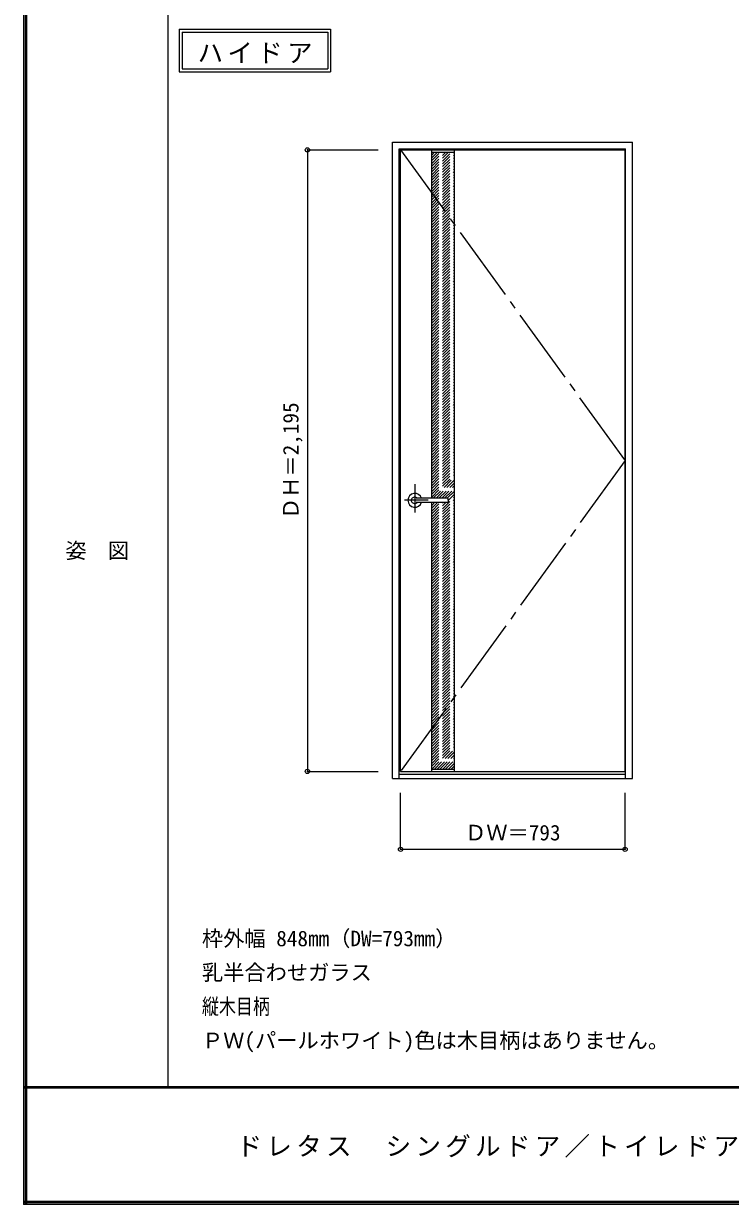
# Model space of a CAD drawing. Units: millimetres, scale not verified. Extents: x -6000 to 5700, y -4307 to 4175.
# Drawn here: x -6000 to -3503, y -4205 to -36 of the extents above; entities that cross this region are included whole.
import ezdxf
from ezdxf.enums import TextEntityAlignment as Align

# ---------------------------------------------------------------- set-up
doc = ezdxf.new("R2010")
doc.units = ezdxf.units.MM
doc.header["$LTSCALE"] = 30
doc.header["$PDMODE"] = 32
doc.header["$PDSIZE"] = 15
for name, pattern in [('CHAIN1', [8, 5, -1, 1, -1]), ('CHAIN2', [12, 9, -1, 1, -1]), ('DASHED1', [1.8, 1.2, -0.6])]:
    doc.linetypes.add(name, pattern=pattern)
for name, color, linetype in [('0-2_扉', 3, 'Continuous'), ('0-3_仕上げ', 3, 'Continuous'), ('0-4_枠', 3, 'Continuous'), ('0-7', 7, 'CHAIN2'), ('0-A_文字', 7, 'Continuous'), ('0-B_寸法', 7, 'Continuous'), ('0-C_ハッチ', 4, 'DASHED1'), ('F-1_枠', 6, 'Continuous'), ('F-A_文字', 7, 'Continuous')]:
    doc.layers.add(name, color=color, linetype=linetype)
doc.layers.add('0-5_レバー', color=7, linetype='Continuous', lineweight=18)
doc.styles.add('ＭＳ ゴシック', font='')
doc.styles.get('ＭＳ ゴシック').set_extended_font_data('MS Gothic')

msp = doc.modelspace()

# ---------------------------------------------------------------- linework, layer by layer
at = {"layer": '0-2_扉'}
for p, q in [((-4668.4, -481.25), (-3875.4, -481.25)), ((-4668.4, -2676.25), (-4668.4, -481.25)), ((-3875.4, -2676.25), (-3875.4, -481.25)), ((-4668.4, -2676.25), (-3875.4, -2676.25))]:
    msp.add_line(p, q, dxfattribs=at)
at = {"layer": '0-3_仕上げ'}
for p, q in [((-4558.4, -1711.75), (-4558.4, -481.25)), ((-4478.4, -2676.25), (-4478.4, -481.25)), ((-4558.4, -2676.25), (-4558.4, -1725.75))]:
    msp.add_line(p, q, dxfattribs=at)
at = {"layer": '0-3_仕上げ', "color": 7}
for p, q in [((-4558.4, -489.25), (-4478.4, -489.25)), ((-4558.4, -2668.25), (-4478.4, -2668.25))]:
    msp.add_line(p, q, dxfattribs=at)
at = {"layer": '0-4_枠'}
for p, q in [((-4697.4, -454.25), (-3849.4, -454.25)), ((-4697.4, -2701.25), (-4697.4, -454.25)), ((-3849.4, -2701.25), (-3849.4, -454.25)), ((-4673.4, -478.25), (-3873.4, -478.25)), ((-4673.4, -2701.25), (-4673.4, -478.25)), ((-3873.4, -2701.25), (-3873.4, -478.25)), ((-4697.4, -2701.25), (-3849.4, -2701.25)), ((-4673.4, -2686.25), (-3873.4, -2686.25))]:
    msp.add_line(p, q, dxfattribs=at)
at = {"layer": '0-5_レバー', "color": 4, "linetype": 'CHAIN1'}
for p, q in [((-4617.9, -1662.29), (-4617.9, -1762.14)), ((-4571.1, -1718.75), (-4654.12, -1718.75))]:
    msp.add_line(p, q, dxfattribs=at)
at = {"layer": '0-5_レバー'}
for q in [(-4500.9, -1713.26), (-4500.9, -1724.25)]:
    msp.add_line((-4500.9, -1718.75), q, dxfattribs=at)
for points in [[(-4607.94, -1711.76), (-4608.71, -1710.97), (-4610.68, -1709.6), (-4612.92, -1708.59), (-4615.36, -1707.96), (-4617.9, -1707.75), (-4620.44, -1707.96), (-4622.87, -1708.59), (-4625.12, -1709.6), (-4627.09, -1710.97), (-4628.71, -1712.64), (-4629.91, -1714.54), (-4630.65, -1716.6), (-4630.9, -1718.75), (-4630.65, -1720.9), (-4629.91, -1722.96), (-4628.71, -1724.86), (-4627.09, -1726.53), (-4625.12, -1727.9), (-4622.87, -1728.91), (-4620.44, -1729.54), (-4617.9, -1729.75), (-4615.36, -1729.54), (-4612.92, -1728.91), (-4610.68, -1727.9), (-4608.71, -1726.53), (-4607.94, -1725.74)], [(-4502.4, -1711.75), (-4512.13, -1711.75), (-4522.31, -1711.75), (-4531.91, -1711.75), (-4540.9, -1711.75), (-4549.31, -1711.75), (-4557.12, -1711.75), (-4563.94, -1711.75), (-4570.24, -1711.75), (-4576, -1711.75), (-4581.25, -1711.75), (-4586.04, -1711.75), (-4590.69, -1711.75), (-4594.9, -1711.75), (-4598.65, -1711.75), (-4600.65, -1711.75), (-4602.5, -1711.75), (-4604.51, -1711.76), (-4606.92, -1711.76), (-4608.41, -1711.76), (-4609.95, -1711.76), (-4611.47, -1711.76), (-4612.57, -1711.76), (-4613.03, -1711.76), (-4613.03, -1711.77)], [(-4612.88, -1725.74), (-4612.75, -1725.74), (-4612.31, -1725.74), (-4611.59, -1725.74), (-4610.57, -1725.74), (-4609.31, -1725.74), (-4607.96, -1725.74), (-4605.1, -1725.74), (-4602.12, -1725.75), (-4599.1, -1725.75), (-4596.06, -1725.75), (-4592.99, -1725.75), (-4589.91, -1725.75), (-4585.91, -1725.75), (-4581.5, -1725.75), (-4576.53, -1725.75), (-4571, -1725.75), (-4564.91, -1725.75), (-4558.26, -1725.75), (-4551.05, -1725.75), (-4542.46, -1725.75), (-4533.2, -1725.75), (-4523.26, -1725.75), (-4512.65, -1725.75), (-4502.4, -1725.75)], [(-4502.4, -1711.75), (-4511.48, -1711.75), (-4511.88, -1711.75)]]:
    msp.add_lwpolyline(points, dxfattribs=at)
for centre, radius, start, end in [((-4617.9, -1718.75), 24.55, 16.59952, 343.36736), ((-4502.4, -1713.25), 1.5, 0.00847, 89.9163), ((-4502.4, -1713.25), 1.5, 360, 90.17419), ((-4502.4, -1724.25), 1.5, 270.16419, 0), ((-4502.4, -1724.25), 1.5, 269.91059, 359.99153)]:
    msp.add_arc(centre, radius, start, end, dxfattribs=at)
at = {"layer": '0-7'}
for p, q in [((-4668.4, -481.25), (-3875.4, -1578.75)), ((-3875.4, -1578.75), (-4668.4, -2676.25))]:
    msp.add_line(p, q, dxfattribs=at)
at = {"layer": '0-A_文字'}
for p, q in [((-5450, -55.5), (-5450, -205.5)), ((-5440, -65.5), (-4925.67, -65.5)), ((-4925.67, -65.5), (-4925.67, -195.5)), ((-5450, -205.5), (-4915.67, -205.5))]:
    msp.add_line(p, q, dxfattribs=at)
for points in [[(-5450, -55.5), (-4915.67, -55.5), (-4915.67, -205.5)], [(-5440, -65.5), (-5440, -195.5), (-4925.67, -195.5)]]:
    msp.add_lwpolyline(points, dxfattribs=at)
at = {"layer": '0-B_寸法', "color": 4}
for p, q in [((-4997.4, -481.25), (-4747.4, -481.25)), ((-4997.4, -481.25), (-4997.4, -2676.25)), ((-4997.4, -2676.25), (-4747.4, -2676.25)), ((-4668.4, -2951.25), (-4668.4, -2751.25)), ((-3875.4, -2951.25), (-3875.4, -2751.25)), ((-4668.4, -2951.25), (-3875.4, -2951.25))]:
    msp.add_line(p, q, dxfattribs=at)
at = {"layer": '0-B_寸法'}
for p in [(-4997.4, -481.25), (-4997.4, -2676.25), (-4668.4, -2951.25), (-3875.4, -2951.25)]:
    msp.add_point(p, dxfattribs=at)
at = {"layer": '0-C_ハッチ'}
for p, q in [((-4558.4, -568.9), (-4478.75, -489.25)), ((-4558.4, -559), (-4488.65, -489.25)), ((-4558.4, -549.1), (-4498.55, -489.25)), ((-4558.4, -539.2), (-4508.45, -489.25)), ((-4558.4, -529.31), (-4518.34, -489.25)), ((-4558.4, -519.41), (-4528.24, -489.25)), ((-4558.4, -509.51), (-4538.14, -489.25)), ((-4558.4, -499.61), (-4548.04, -489.25)), ((-4558.4, -489.71), (-4557.94, -489.25)), ((-4558.4, -578.8), (-4478.4, -498.8)), ((-4558.4, -588.7), (-4478.4, -508.7)), ((-4558.4, -598.6), (-4478.4, -518.6)), ((-4558.4, -608.5), (-4478.4, -528.5)), ((-4558.4, -618.4), (-4478.4, -538.4)), ((-4558.4, -628.3), (-4478.4, -548.3)), ((-4558.4, -638.2), (-4478.4, -558.2)), ((-4558.4, -648.1), (-4478.4, -568.1)), ((-4558.4, -658), (-4478.4, -578)), ((-4558.4, -667.9), (-4478.4, -587.9)), ((-4558.4, -677.8), (-4478.4, -597.8)), ((-4558.4, -687.7), (-4478.4, -607.7)), ((-4558.4, -697.6), (-4478.4, -617.6)), ((-4558.4, -707.5), (-4478.4, -627.5)), ((-4558.4, -717.4), (-4478.4, -637.4)), ((-4558.4, -727.3), (-4478.4, -647.3)), ((-4558.4, -737.19), (-4478.4, -657.19)), ((-4558.4, -747.09), (-4478.4, -667.09)), ((-4558.4, -756.99), (-4478.4, -676.99)), ((-4558.4, -766.89), (-4478.4, -686.89)), ((-4558.4, -776.79), (-4478.4, -696.79)), ((-4558.4, -786.69), (-4478.4, -706.69)), ((-4558.4, -796.59), (-4478.4, -716.59)), ((-4558.4, -806.49), (-4478.4, -726.49)), ((-4558.4, -816.39), (-4478.4, -736.39)), ((-4558.4, -826.29), (-4478.4, -746.29)), ((-4558.4, -836.19), (-4478.4, -756.19)), ((-4558.4, -846.09), (-4478.4, -766.09)), ((-4558.4, -855.99), (-4478.4, -775.99)), ((-4558.4, -865.89), (-4478.4, -785.89)), ((-4558.4, -875.79), (-4478.4, -795.79)), ((-4558.4, -885.69), (-4478.4, -805.69)), ((-4558.4, -895.59), (-4478.4, -815.59)), ((-4558.4, -905.49), (-4478.4, -825.49)), ((-4558.4, -915.39), (-4478.4, -835.39)), ((-4558.4, -925.29), (-4478.4, -845.29)), ((-4558.4, -935.18), (-4478.4, -855.18)), ((-4558.4, -945.08), (-4478.4, -865.08)), ((-4558.4, -954.98), (-4478.4, -874.98)), ((-4558.4, -964.88), (-4478.4, -884.88)), ((-4558.4, -974.78), (-4478.4, -894.78)), ((-4558.4, -984.68), (-4478.4, -904.68)), ((-4558.4, -994.58), (-4478.4, -914.58)), ((-4558.4, -1004.48), (-4478.4, -924.48)), ((-4558.4, -1014.38), (-4478.4, -934.38)), ((-4558.4, -1024.28), (-4478.4, -944.28)), ((-4558.4, -1034.18), (-4478.4, -954.18)), ((-4558.4, -1044.08), (-4478.4, -964.08)), ((-4558.4, -1053.98), (-4478.4, -973.98)), ((-4558.4, -1063.88), (-4478.4, -983.88)), ((-4558.4, -1073.78), (-4478.4, -993.78)), ((-4558.4, -1083.68), (-4478.4, -1003.68)), ((-4558.4, -1093.58), (-4478.4, -1013.58)), ((-4558.4, -1103.48), (-4478.4, -1023.48)), ((-4558.4, -1113.38), (-4478.4, -1033.38)), ((-4558.4, -1123.28), (-4478.4, -1043.28)), ((-4558.4, -1133.17), (-4478.4, -1053.17)), ((-4558.4, -1143.07), (-4478.4, -1063.07)), ((-4558.4, -1152.97), (-4478.4, -1072.97)), ((-4558.4, -1162.87), (-4478.4, -1082.87)), ((-4558.4, -1172.77), (-4478.4, -1092.77)), ((-4558.4, -1182.67), (-4478.4, -1102.67)), ((-4558.4, -1192.57), (-4478.4, -1112.57)), ((-4558.4, -1202.47), (-4478.4, -1122.47)), ((-4558.4, -1212.37), (-4478.4, -1132.37)), ((-4558.4, -1222.27), (-4478.4, -1142.27)), ((-4558.4, -1232.17), (-4478.4, -1152.17)), ((-4558.4, -1242.07), (-4478.4, -1162.07)), ((-4558.4, -1251.97), (-4478.4, -1171.97)), ((-4558.4, -1261.87), (-4478.4, -1181.87)), ((-4558.4, -1271.77), (-4478.4, -1191.77)), ((-4558.4, -1281.67), (-4478.4, -1201.67)), ((-4558.4, -1291.57), (-4478.4, -1211.57)), ((-4558.4, -1301.47), (-4478.4, -1221.47)), ((-4558.4, -1311.37), (-4478.4, -1231.37)), ((-4558.4, -1321.26), (-4478.4, -1241.26)), ((-4558.4, -1331.16), (-4478.4, -1251.16)), ((-4558.4, -1341.06), (-4478.4, -1261.06)), ((-4558.4, -1350.96), (-4478.4, -1270.96)), ((-4558.4, -1360.86), (-4478.4, -1280.86)), ((-4558.4, -1370.76), (-4478.4, -1290.76)), ((-4558.4, -1380.66), (-4478.4, -1300.66)), ((-4558.4, -1390.56), (-4478.4, -1310.56)), ((-4558.4, -1400.46), (-4478.4, -1320.46)), ((-4558.4, -1410.36), (-4478.4, -1330.36)), ((-4558.4, -1420.26), (-4478.4, -1340.26)), ((-4558.4, -1430.16), (-4478.4, -1350.16)), ((-4558.4, -1440.06), (-4478.4, -1360.06)), ((-4558.4, -1449.96), (-4478.4, -1369.96)), ((-4558.4, -1459.86), (-4478.4, -1379.86)), ((-4558.4, -1469.76), (-4478.4, -1389.76)), ((-4558.4, -1479.66), (-4478.4, -1399.66)), ((-4558.4, -1489.56), (-4478.4, -1409.56)), ((-4558.4, -1499.46), (-4478.4, -1419.46)), ((-4558.4, -1509.36), (-4478.4, -1429.36)), ((-4558.4, -1519.25), (-4478.4, -1439.25)), ((-4558.4, -1529.15), (-4478.4, -1449.15)), ((-4558.4, -1539.05), (-4478.4, -1459.05)), ((-4558.4, -1548.95), (-4478.4, -1468.95)), ((-4558.4, -1558.85), (-4478.4, -1478.85)), ((-4558.4, -1568.75), (-4478.4, -1488.75)), ((-4558.4, -1578.65), (-4478.4, -1498.65)), ((-4558.4, -1588.55), (-4478.4, -1508.55)), ((-4558.4, -1598.45), (-4478.4, -1518.45)), ((-4558.4, -1608.35), (-4478.4, -1528.35)), ((-4558.4, -1618.25), (-4478.4, -1538.25)), ((-4558.4, -1628.15), (-4478.4, -1548.15)), ((-4558.4, -1638.05), (-4478.4, -1558.05)), ((-4558.4, -1647.95), (-4478.4, -1567.95)), ((-4558.4, -1657.85), (-4478.4, -1577.85)), ((-4558.4, -1667.75), (-4478.4, -1587.75)), ((-4558.4, -1677.65), (-4478.4, -1597.65)), ((-4558.4, -1687.55), (-4478.4, -1607.55)), ((-4558.4, -1697.45), (-4478.4, -1617.45)), ((-4558.4, -1707.35), (-4478.4, -1627.35)), ((-4552.91, -1711.75), (-4478.4, -1637.24)), ((-4543.01, -1711.75), (-4478.4, -1647.14)), ((-4533.11, -1711.75), (-4478.4, -1657.04)), ((-4523.21, -1711.75), (-4478.4, -1666.94)), ((-4558.4, -1786.54), (-4478.4, -1706.54)), ((-4513.31, -1711.75), (-4478.4, -1676.84)), ((-4503.41, -1711.75), (-4478.4, -1686.74)), ((-4500.9, -1719.14), (-4478.4, -1696.64)), ((-4558.4, -1796.44), (-4478.4, -1716.44)), ((-4558.4, -1727.14), (-4557, -1725.75)), ((-4558.4, -1737.04), (-4547.1, -1725.75)), ((-4558.4, -1746.94), (-4537.21, -1725.75)), ((-4558.4, -1756.84), (-4527.31, -1725.75)), ((-4558.4, -1766.74), (-4517.41, -1725.75)), ((-4558.4, -1776.64), (-4507.51, -1725.75)), ((-4558.4, -1806.34), (-4478.4, -1726.34)), ((-4558.4, -1816.24), (-4478.4, -1736.24)), ((-4558.4, -1826.14), (-4478.4, -1746.14)), ((-4558.4, -1836.04), (-4478.4, -1756.04)), ((-4558.4, -1845.94), (-4478.4, -1765.94)), ((-4558.4, -1855.84), (-4478.4, -1775.84)), ((-4558.4, -1865.74), (-4478.4, -1785.74)), ((-4558.4, -1875.64), (-4478.4, -1795.64)), ((-4558.4, -1885.54), (-4478.4, -1805.54)), ((-4558.4, -1895.44), (-4478.4, -1815.44)), ((-4558.4, -1905.34), (-4478.4, -1825.34)), ((-4558.4, -1915.23), (-4478.4, -1835.23)), ((-4558.4, -1925.13), (-4478.4, -1845.13)), ((-4558.4, -1935.03), (-4478.4, -1855.03)), ((-4558.4, -1944.93), (-4478.4, -1864.93)), ((-4558.4, -1954.83), (-4478.4, -1874.83)), ((-4558.4, -1964.73), (-4478.4, -1884.73)), ((-4558.4, -1974.63), (-4478.4, -1894.63)), ((-4558.4, -1984.53), (-4478.4, -1904.53)), ((-4558.4, -1994.43), (-4478.4, -1914.43)), ((-4558.4, -2004.33), (-4478.4, -1924.33)), ((-4558.4, -2014.23), (-4478.4, -1934.23)), ((-4558.4, -2024.13), (-4478.4, -1944.13)), ((-4558.4, -2034.03), (-4478.4, -1954.03)), ((-4558.4, -2043.93), (-4478.4, -1963.93)), ((-4558.4, -2053.83), (-4478.4, -1973.83)), ((-4558.4, -2063.73), (-4478.4, -1983.73)), ((-4558.4, -2073.63), (-4478.4, -1993.63)), ((-4558.4, -2083.53), (-4478.4, -2003.53)), ((-4558.4, -2093.43), (-4478.4, -2013.43)), ((-4558.4, -2103.33), (-4478.4, -2023.33)), ((-4558.4, -2113.22), (-4478.4, -2033.22)), ((-4558.4, -2123.12), (-4478.4, -2043.12)), ((-4558.4, -2133.02), (-4478.4, -2053.02)), ((-4558.4, -2142.92), (-4478.4, -2062.92)), ((-4558.4, -2152.82), (-4478.4, -2072.82)), ((-4558.4, -2162.72), (-4478.4, -2082.72)), ((-4558.4, -2172.62), (-4478.4, -2092.62)), ((-4558.4, -2182.52), (-4478.4, -2102.52)), ((-4558.4, -2192.42), (-4478.4, -2112.42)), ((-4558.4, -2202.32), (-4478.4, -2122.32)), ((-4558.4, -2212.22), (-4478.4, -2132.22)), ((-4558.4, -2222.12), (-4478.4, -2142.12)), ((-4558.4, -2232.02), (-4478.4, -2152.02)), ((-4558.4, -2241.92), (-4478.4, -2161.92)), ((-4558.4, -2251.82), (-4478.4, -2171.82)), ((-4558.4, -2261.72), (-4478.4, -2181.72)), ((-4558.4, -2271.62), (-4478.4, -2191.62)), ((-4558.4, -2281.52), (-4478.4, -2201.52)), ((-4558.4, -2291.42), (-4478.4, -2211.42)), ((-4558.4, -2301.31), (-4478.4, -2221.31)), ((-4558.4, -2311.21), (-4478.4, -2231.21)), ((-4558.4, -2321.11), (-4478.4, -2241.11)), ((-4558.4, -2331.01), (-4478.4, -2251.01)), ((-4558.4, -2340.91), (-4478.4, -2260.91)), ((-4558.4, -2350.81), (-4478.4, -2270.81)), ((-4558.4, -2360.71), (-4478.4, -2280.71)), ((-4558.4, -2370.61), (-4478.4, -2290.61)), ((-4558.4, -2380.51), (-4478.4, -2300.51)), ((-4558.4, -2390.41), (-4478.4, -2310.41)), ((-4558.4, -2400.31), (-4478.4, -2320.31)), ((-4558.4, -2410.21), (-4478.4, -2330.21)), ((-4558.4, -2420.11), (-4478.4, -2340.11)), ((-4558.4, -2430.01), (-4478.4, -2350.01)), ((-4558.4, -2439.91), (-4478.4, -2359.91)), ((-4558.4, -2449.81), (-4478.4, -2369.81)), ((-4558.4, -2459.71), (-4478.4, -2379.71)), ((-4558.4, -2469.61), (-4478.4, -2389.61)), ((-4558.4, -2479.51), (-4478.4, -2399.51)), ((-4558.4, -2489.41), (-4478.4, -2409.41)), ((-4558.4, -2499.3), (-4478.4, -2419.3)), ((-4558.4, -2509.2), (-4478.4, -2429.2)), ((-4558.4, -2519.1), (-4478.4, -2439.1)), ((-4558.4, -2529), (-4478.4, -2449)), ((-4558.4, -2538.9), (-4478.4, -2458.9)), ((-4558.4, -2548.8), (-4478.4, -2468.8)), ((-4558.4, -2558.7), (-4478.4, -2478.7)), ((-4558.4, -2568.6), (-4478.4, -2488.6)), ((-4558.4, -2578.5), (-4478.4, -2498.5)), ((-4558.4, -2588.4), (-4478.4, -2508.4)), ((-4558.4, -2598.3), (-4478.4, -2518.3)), ((-4558.4, -2608.2), (-4478.4, -2528.2)), ((-4558.4, -2618.1), (-4478.4, -2538.1)), ((-4558.4, -2628), (-4478.4, -2548)), ((-4558.4, -2637.9), (-4478.4, -2557.9)), ((-4558.4, -2647.8), (-4478.4, -2567.8)), ((-4558.4, -2657.7), (-4478.4, -2577.7)), ((-4558.4, -2667.6), (-4478.4, -2587.6)), ((-4549.15, -2668.25), (-4478.4, -2597.5)), ((-4539.25, -2668.25), (-4478.4, -2607.4)), ((-4529.36, -2668.25), (-4478.4, -2617.29)), ((-4519.46, -2668.25), (-4478.4, -2627.19)), ((-4509.56, -2668.25), (-4478.4, -2637.09)), ((-4499.66, -2668.25), (-4478.4, -2646.99)), ((-4489.76, -2668.25), (-4478.4, -2656.89)), ((-4479.86, -2668.25), (-4478.4, -2666.79))]:
    msp.add_line(p, q, dxfattribs=at)
at = {"layer": 'F-1_枠'}
for p, q in [((-6000, 4175), (-6000, -4205)), ((-5995, 4175), (-5995, -4205)), ((-5990, 4175), (-5990, -4205)), ((-5490, 4175), (-5490, -3790)), ((5700, -3790), (-6000, -3790)), ((5700, -3795), (-6000, -3795)), ((5700, -4195), (-6000, -4195)), ((5700, -4200), (-6000, -4200)), ((5700, -4205), (-6000, -4205))]:
    msp.add_line(p, q, dxfattribs=at)

# ---------------------------------------------------------------- texts
at = {"layer": '0-A_文字', "style": 'ＭＳ ゴシック'}
for s, p in [('枠外幅 848mm（DW=793mm）', (-5370, -3310)), ('乳半合わせガラス', (-5370, -3430)), ('ＰＷ(パールホワイト)色は木目柄はありません。', (-5370, -3670))]:
    msp.add_text(s, height=54.99, dxfattribs=at).set_placement(p, align=Align.BOTTOM_LEFT)
at = {"layer": '0-A_文字', "style": 'ＭＳ ゴシック', "width": 0.8}
msp.add_text('縦木目柄', height=54.99, dxfattribs=at).set_placement((-5370, -3550), align=Align.BOTTOM_LEFT)
at = {"layer": '0-A_文字', "insert": (-5385.34, -175.5), "char_height": 65.98, "attachment_point": 7, "style": 'ＭＳ ゴシック'}
msp.add_mtext('\\T1.17;ハイドア', dxfattribs=at)
at = {"layer": '0-B_寸法', "style": 'ＭＳ ゴシック'}
msp.add_text('ＤＨ＝2,195', height=54.99, rotation=90, dxfattribs=at).set_placement((-5012.4, -1785), align=Align.BOTTOM_LEFT)
msp.add_text('ＤＷ＝793', height=54.99, dxfattribs=at).set_placement((-4440.65, -2936.25), align=Align.BOTTOM_LEFT)
at = {"layer": 'F-A_文字', "style": 'ＭＳ ゴシック'}
msp.add_text('姿\u3000図', height=54.99, dxfattribs=at).set_placement((-5852.5, -1940.25), align=Align.BOTTOM_LEFT)
at = {"layer": 'F-A_文字', "insert": (-5247.55, -4040), "char_height": 65.98, "attachment_point": 7, "style": 'ＭＳ ゴシック'}
msp.add_mtext('\\T1.17;ドレタス\u3000シングルドア／トイレドア\u3000Ｂ－ＸＭ', dxfattribs=at)

doc.saveas('drawing.dxf')
